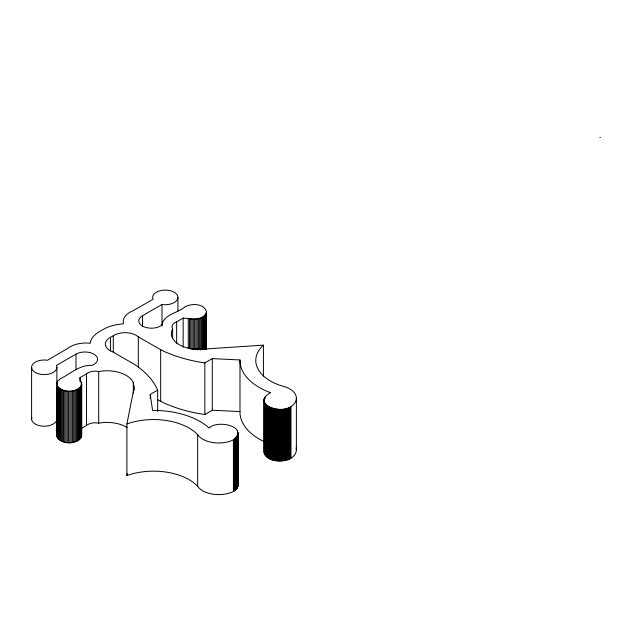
<?xml version="1.0" encoding="UTF-8"?>
<svg xmlns="http://www.w3.org/2000/svg" width="632" height="632" viewBox="0 0 632 632"><rect width="100%" height="100%" fill="white"/><g stroke="black" fill="none" stroke-linecap="round" stroke-linejoin="round"><path stroke-width="0.95" d="M80.011 381.515L80.011 377.62L86.513 373.86A10.254 5.917 0 0 1 98.703 371.537A27.184 15.697 0 0 1 131.898 380.188L133.328 382.55L134.102 387.685L126.921 423.946L126.921 475.564A50.22 28.993 0 0 1 197.658 486.324A22.657 13.082 0 0 0 233.421 491.483C236.036 490.045 238.556 487.28 237.964 484.08M110.56 350.918L110.56 337.283L113.302 335.703A15.808 9.125 0 0 1 138.305 336.832L160.67 349.733A15.808 9.125 0 0 1 164.028 351.447L166.5 352.435A107.48 62.054 0 0 0 204.855 362.894L212.273 358.613L239.986 359.956A66.028 38.117 0 0 0 269.872 392.409L270.504 392.646C250.833 404.006 281.659 414.868 290.981 406.637A22.657 13.082 0 0 0 282.038 385.986A50.22 28.993 0 0 1 263.41 345.143L200.597 349.291L191.701 348.848L187.617 348.019A27.184 15.697 0 0 1 172.639 328.853A10.254 5.917 0 0 1 176.66 321.814L183.161 318.062C190.635 318.631 203.172 321.546 206.451 312.2M206.451 349.433L206.451 311.45C203.615 303.305 191.686 303.297 185.121 306.718C178.224 313.045 163.712 314.175 162.029 324.872A12.648 7.3 0 0 1 143.464 326.57A12.648 7.3 0 0 1 142.484 315.739L162.005 304.466A12.648 7.3 0 0 0 177.876 298.051A12.648 7.3 0 0 0 164.178 290.143A12.648 7.3 0 0 0 153.07 299.299L132.57 310.983A22.602 13.051 0 0 0 123.501 323.568L122.387 324.011A32.082 18.518 0 0 0 104.359 328.782L98.576 332.124A32.082 18.518 0 0 0 90.313 342.528L90.202 343.239L89.554 343.176A22.602 13.051 0 0 0 67.743 348.406L47.519 360.24A12.648 7.3 0 0 0 31.647 366.655A12.648 7.3 0 0 0 45.346 374.563A12.648 7.3 0 0 0 56.461 365.407L75.982 354.133A12.648 7.3 0 0 1 94.753 354.694A12.648 7.3 0 0 1 91.814 365.415C79.727 364.68 70.508 373.773 60.364 378.742L57.528 381.262L56.714 383.474L56.714 435.851C60.174 445.26 78.242 445.26 81.702 435.851L81.702 383.474L80.351 380.575L80.011 377.62M56.714 435.093L57.125 433.599M81.702 384.232C78.242 393.641 60.174 393.641 56.714 384.232M126.921 475.564L127.301 473.66M126.921 423.946A50.22 28.993 0 0 1 197.658 434.705A22.657 13.082 0 0 0 233.421 439.864C249.553 426.474 216.974 419.427 209.192 428.046L208.789 427.674A66.028 38.117 0 0 0 152.573 410.421L150.242 394.423L157.66 390.142A107.48 62.054 0 0 0 139.546 367.998L137.839 366.568A15.808 9.125 0 0 1 134.869 364.632L112.528 351.716A15.808 9.125 0 0 1 110.56 337.283M264.539 449.439C262.857 462.095 282.891 463.209 290.981 458.255A22.657 13.082 0 0 0 296.132 447.819M80.817 428.765L86.513 425.486A10.254 5.917 0 0 1 98.703 423.156A27.184 15.697 0 0 1 127.087 427.532M157.352 399.448L160.67 401.36A15.808 9.125 0 0 1 164.028 403.066L166.5 404.053A107.48 62.054 0 0 0 204.855 414.513L212.273 410.231L239.986 411.574A66.028 38.117 0 0 0 264.089 441.578M200.597 349.291L191.701 348.848M599.894 137.397L600.4 137.571M81.291 433.599L81.702 435.093M296.384 398.263L296.384 449.881M290.981 406.637L290.981 458.255M290.38 406.961L290.38 458.579M289.748 407.277L289.748 458.895M289.093 407.561L289.093 459.188M288.413 407.838L288.413 459.456M287.702 408.082L287.702 459.701M286.975 408.312L286.975 459.93M286.233 408.517L286.233 460.136M285.467 408.699L285.467 460.317M284.684 408.857L284.684 460.483M283.894 408.999L283.894 460.617M283.089 409.109L283.089 460.728M282.275 409.196L282.275 460.815M281.453 409.26L281.453 460.878M280.632 409.291L280.632 460.918M279.802 409.307L279.802 460.926M278.973 409.291L278.973 460.918M278.151 409.26L278.151 460.878M277.329 409.196L277.329 460.815M276.516 409.109L276.516 460.728M275.71 408.999L275.71 460.617M274.92 408.857L274.92 460.483M274.138 408.699L274.138 460.317M273.372 408.517L273.372 460.136M272.629 408.312L272.629 459.93M271.902 408.082L271.902 459.701M271.191 407.838L271.191 459.456M270.512 407.561L270.512 459.188M269.856 407.277L269.856 458.895M269.224 406.961L269.224 458.579M268.624 406.637L268.624 458.255M268.055 406.289L268.055 457.908M267.518 405.926L267.518 457.544M267.02 405.547L267.02 457.165M266.546 405.152L266.546 456.77M266.119 404.741L266.119 456.367M265.724 404.322L265.724 455.941M265.361 403.895L265.361 455.514M265.045 396.912L265.045 398.855M265.045 403.453L265.045 455.072M264.769 403.003L264.769 454.621M264.539 402.545L264.539 454.163M264.342 398.286L264.342 453.697M264.192 398.752L264.192 453.231M264.018 399.701L264.018 452.283M263.41 345.143L263.41 376.317M239.986 359.956L239.986 411.574M238.027 432.936L238.027 485.51M237.964 432.454L237.964 485.984M237.853 434.84L237.853 486.458M237.703 435.306L237.703 486.932M237.513 431.048L237.513 432.999M237.513 435.772L237.513 487.391M237.277 436.23L237.277 487.849M237 436.68L237 488.299M236.684 437.123L236.684 488.741M236.328 437.557L236.328 489.176M235.933 437.976L235.933 489.595M235.499 438.379L235.499 490.005M235.033 438.774L235.033 490.393M234.527 439.153L234.527 490.772M233.99 439.517L233.99 491.135M233.421 439.864L233.421 491.483M212.273 358.613L212.273 410.231M206.316 312.959L206.316 348.99M206.04 313.693L206.04 348.753M205.637 314.412L205.637 349.472M205.108 315.107L205.108 349.196M204.855 362.894L204.855 414.513M204.452 315.755L204.452 348.872M203.686 316.371L203.686 349.488M202.809 316.932L202.809 349.069M201.837 317.438L201.837 349.575M200.779 317.88L200.779 350.025M199.641 318.259L199.641 349.425M198.448 318.567L198.448 349.733M197.658 434.705L197.658 486.324M197.2 318.797L197.2 349.97M195.92 318.955L195.92 349.148M194.617 319.034L194.617 349.227M193.305 319.034L193.305 349.227M192.01 318.955L192.01 349.148M190.722 318.797L190.722 348.99M189.482 318.567L189.482 348.761M188.281 318.259L188.281 348.453M183.161 318.062L183.161 347.276M177.924 297.411L177.924 311.047M176.66 321.814L176.66 343.239M172.639 328.853L172.639 338.594M162.479 321.941L162.479 324.864M162.005 304.466L162.005 325.891M160.67 349.733L160.67 401.36M157.66 390.142L157.66 411.566M150.242 394.423L150.242 398.318M142.484 315.739L142.484 326.452M138.305 336.832L138.305 367.026M134.102 390.608L133.328 382.55L133.328 393.262M113.302 335.703L113.302 352.253M98.703 371.537L98.703 423.156M86.513 373.86L86.513 425.486M81.56 382.723L81.56 436.601M81.291 381.981L81.291 437.344M80.888 386.436L80.888 438.063M80.351 387.132L80.351 438.75M79.695 387.787L79.695 439.406M78.929 388.396L78.929 440.014M78.052 388.957L78.052 440.575M77.08 389.462L77.08 441.081M75.982 354.133L75.982 369.712M76.022 389.905L76.022 441.531M74.884 390.284L74.884 441.902M73.691 390.592L73.691 442.21M72.443 390.829L72.443 442.447M71.163 390.987L71.163 442.605M69.86 391.066L69.86 442.684M68.556 391.066L68.556 442.684M67.253 390.987L67.253 442.605M65.973 390.829L65.973 442.447M64.725 390.592L64.725 442.21M63.532 390.284L63.532 441.902M62.394 389.905L62.394 441.531M61.336 389.462L61.336 441.081M60.364 388.957L60.364 440.575M59.487 388.396L59.487 440.014M58.721 387.787L58.721 439.406M58.065 387.132L58.065 438.75M57.528 386.436L57.528 438.063M57.125 381.981L57.125 437.344M56.888 367.295L56.888 381.902M56.856 382.723L56.856 436.601M31.6 367.295L31.6 418.913M56.73 420.059A12.648 7.3 0 0 1 41.941 426.094A12.648 7.3 0 0 1 31.877 417.397"/></g></svg>
